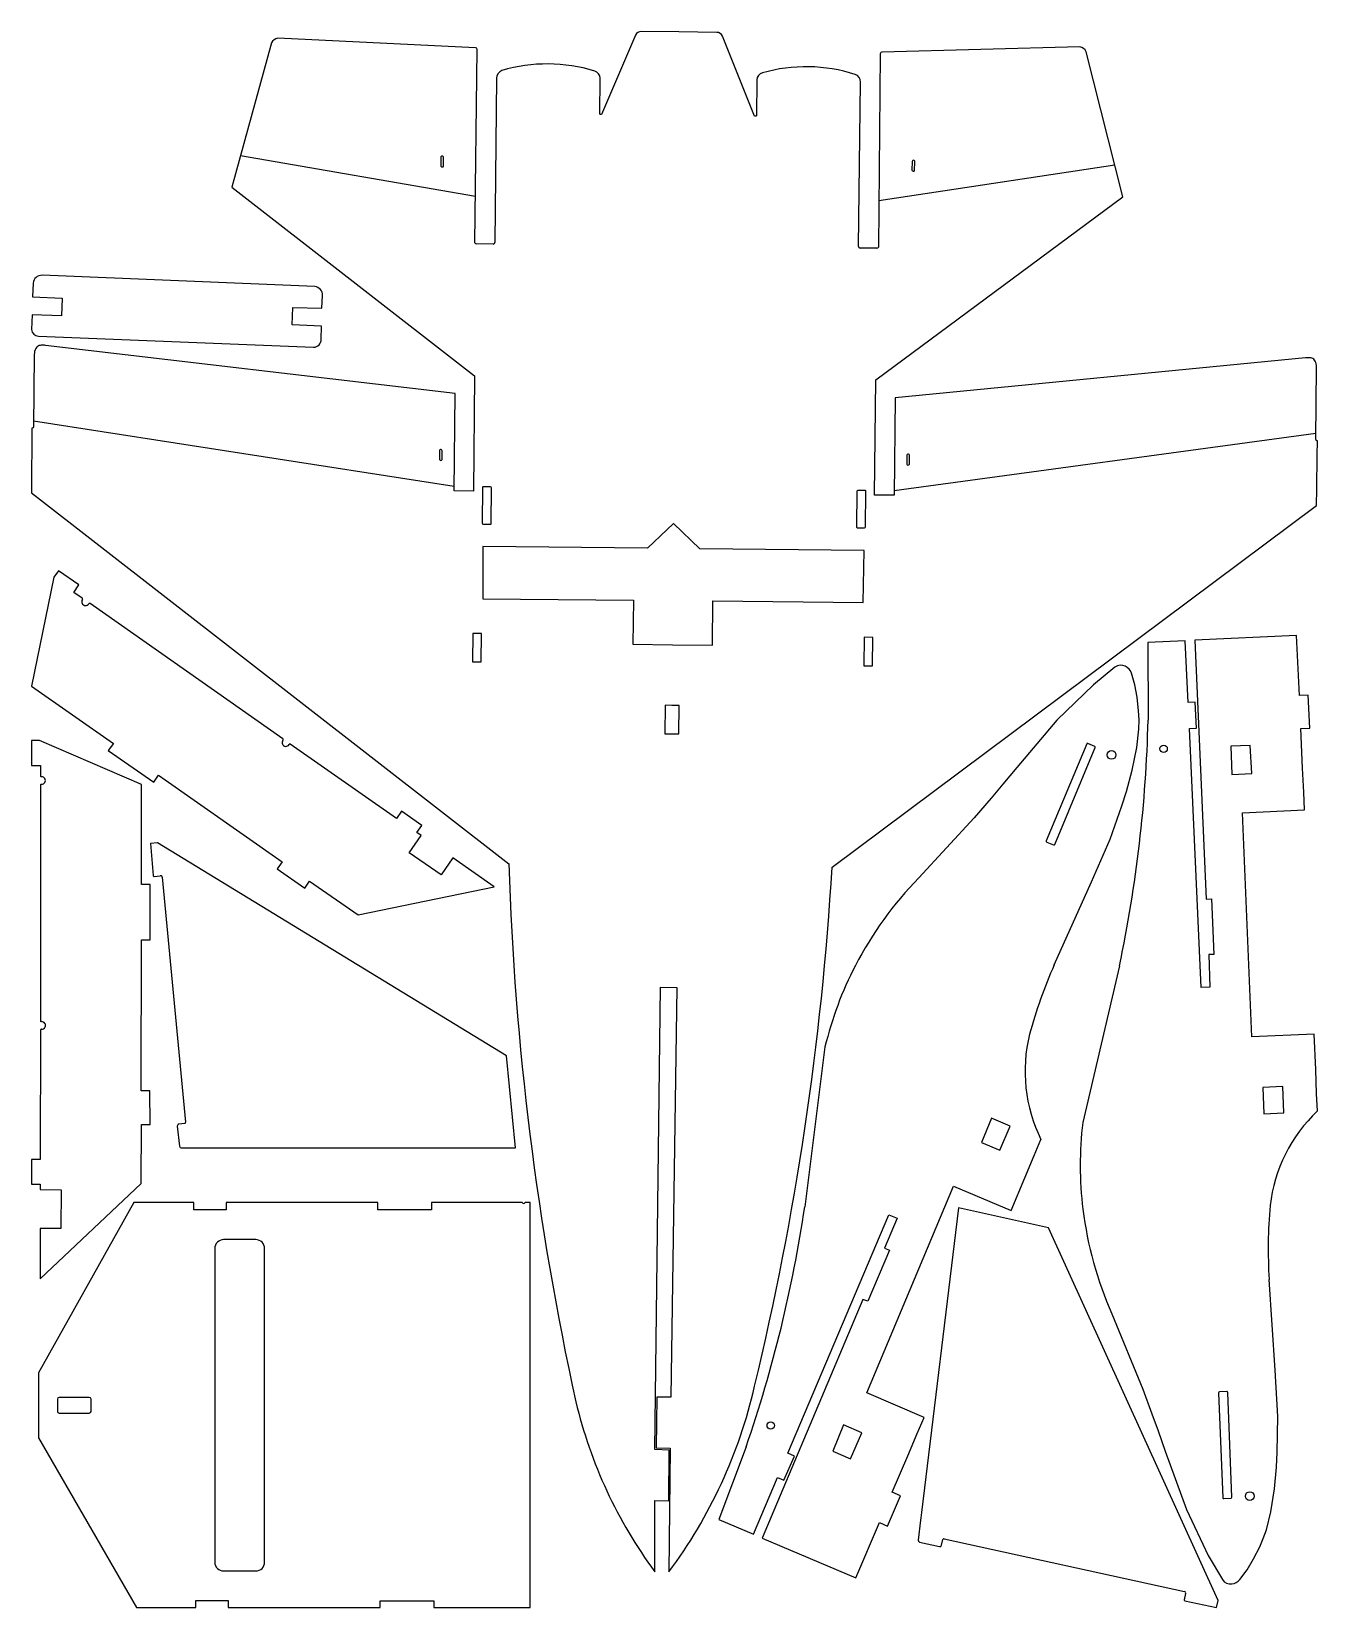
# Model space of a CAD drawing. Header units: millimetres. Extents: x 5 to 732, y 5 to 895.
import ezdxf

# ---------------------------------------------------------------- set-up
doc = ezdxf.new("R2010")
doc.units = ezdxf.units.MM

msp = doc.modelspace()

# ---------------------------------------------------------------- linework, layer by layer
at = {"color": 7}
for p, q in [((255.93, 885.84), (144.16, 891.23)), ((346.21, 892.87), (327.1, 848.16)), ((370.85, 894.73), (349.53, 894.96)), ((392.16, 894.5), (370.85, 894.73)), ((413.58, 847.22), (395.44, 892.33)), ((140.68, 888.51), (118.13, 807.11)), ((255.58, 775.62), (256.88, 884.83)), ((484.58, 882.37), (483.51, 773.15)), ((597.41, 886.32), (485.55, 883.36)), ((621.61, 801.66), (600.83, 883.53)), ((267.79, 868.62), (266.78, 775.87)), ((326.11, 848.37), (326.33, 868.66)), ((414.79, 867.7), (414.57, 847.41)), ((472.31, 773.64), (473.32, 866.4)), ((327.1, 848.16), (326.41, 848.17)), ((414.26, 847.21), (413.58, 847.22)), ((236.3, 823.78), (236.31, 818.95)), ((237.84, 819.02), (237.83, 823.98)), ((502.56, 821.58), (502.46, 816.62)), ((503.99, 816.52), (504.08, 821.35)), ((118.13, 807.11), (255.34, 700.54)), ((482.13, 698.31), (621.61, 801.66)), ((265.89, 774.92), (256.44, 775.02)), ((482.63, 772.57), (473.19, 772.68)), ((165.11, 750.96), (10.96, 757.32)), ((5.92, 752.88), (5.51, 745.23)), ((5.51, 745.23), (22.32, 744.46)), ((22.32, 744.46), (22.01, 734.38)), ((152.28, 729.28), (152.67, 739.19)), ((152.67, 739.19), (169.07, 738.65)), ((169.07, 738.65), (169.42, 745.86)), ((5.33, 735.06), (5, 726.75)), ((22.01, 734.38), (5.33, 735.06)), ((8.97, 722.97), (164.43, 716.68)), ((168.83, 728.64), (152.28, 729.28)), ((168.64, 721.06), (168.83, 728.64)), ((6.57, 712.62), (6.13, 671.62)), ((244.35, 690.51), (12.96, 717.72)), ((724.8, 710.72), (492.92, 688.07)), ((730.72, 664.49), (731.08, 705.49)), ((255.34, 700.54), (254.78, 635.46)), ((481.4, 633.23), (482.13, 698.31)), ((243.73, 635.58), (244.35, 690.51)), ((492.92, 688.07), (492.45, 633.14)), ((5.22, 671.03), (5.16, 662.75)), ((5.87, 671.18), (5.22, 671.03)), ((5.16, 662.75), (5.07, 643.87)), ((731.62, 663.89), (730.97, 664.05)), ((731.51, 655.61), (731.62, 663.89)), ((235.5, 658.03), (235.5, 653.2)), ((237.03, 653.27), (237.03, 658.23)), ((499.6, 655.64), (499.5, 650.69)), ((501.03, 650.59), (501.12, 655.42)), ((731.24, 636.73), (731.51, 655.61)), ((5.07, 643.87), (5, 634.5)), ((5, 634.5), (274.67, 425.04)), ((254.78, 635.46), (243.73, 635.58)), ((259.74, 637.39), (259.61, 617.33)), ((264.34, 637.86), (260.24, 637.89)), ((264.69, 617.2), (264.84, 637.35)), ((471.39, 635.32), (471.14, 615.17)), ((475.99, 635.77), (471.9, 635.82)), ((476.22, 615.2), (476.49, 635.26)), ((492.45, 633.14), (481.4, 633.23)), ((731.12, 627.36), (731.24, 636.73)), ((457.38, 423.07), (731.12, 627.36)), ((260.1, 616.83), (264.18, 616.71)), ((367.81, 617.12), (353, 603.15)), ((382.57, 602.86), (367.81, 617.12)), ((471.64, 614.67), (475.72, 614.71)), ((260.02, 604.09), (260, 574.66)), ((353, 603.15), (260.02, 604.09)), ((475.56, 601.97), (382.57, 602.86)), ((474.99, 572.54), (475.56, 601.97)), ((20.25, 590.48), (17.69, 586.74)), ((31.82, 582.44), (20.25, 590.48)), ((17.69, 586.74), (5.02, 525.32)), ((28.92, 578.25), (31.82, 582.44)), ((33.69, 574.91), (28.92, 578.25)), ((147.01, 495.53), (38.06, 571.89)), ((260, 574.66), (345.06, 573.93)), ((345.06, 573.93), (344.81, 548.93)), ((389.7, 548.49), (389.93, 573.48)), ((389.93, 573.48), (474.99, 572.54)), ((254.3, 554.94), (254.16, 539.02)), ((259.19, 555), (254.3, 554.94)), ((259.01, 538.98), (259.19, 555)), ((475.42, 552.88), (475.28, 536.85)), ((480.3, 552.72), (475.42, 552.88)), ((480.13, 536.8), (480.3, 552.72)), ((719.78, 553.89), (662.32, 551.21)), ((721.4, 519.96), (719.78, 553.89)), ((344.81, 548.93), (367.23, 548.7)), ((367.23, 548.7), (389.7, 548.49)), ((656.92, 550.81), (635.77, 549.9)), ((635.77, 549.9), (635.91, 506.11)), ((658.54, 516.05), (656.92, 550.81)), ((662.32, 551.21), (668.77, 405.03)), ((254.16, 539.02), (259.01, 538.98)), ((475.28, 536.85), (480.13, 536.8)), ((617.18, 536.08), (604.97, 526.03)), ((5.02, 525.32), (51.26, 492.98)), ((604.97, 526.03), (584.39, 506.05)), ((628.33, 526.03), (626.44, 532.64)), ((629.69, 518.98), (628.33, 526.03)), ((630.52, 511.43), (629.69, 518.98)), ((662.49, 516.26), (658.54, 516.05)), ((663.27, 501.53), (662.49, 516.26)), ((726.39, 520.19), (721.4, 519.96)), ((727.25, 501.62), (726.39, 520.19)), ((362.95, 514.49), (362.78, 498.44)), ((366.85, 514.44), (362.95, 514.49)), ((370.88, 514.41), (366.85, 514.44)), ((370.74, 498.36), (370.88, 514.41)), ((630.78, 506.32), (630.52, 511.43)), ((362.78, 498.44), (366.79, 498.34)), ((584.39, 506.05), (561.73, 479.34)), ((629.57, 490.57), (630.72, 500.97)), ((630.72, 500.97), (630.78, 506.32)), ((659.27, 501.3), (663.27, 501.53)), ((665.81, 355.18), (659.27, 501.3)), ((722.25, 501.4), (727.25, 501.62)), ((723.24, 479.02), (722.25, 501.4)), ((5.06, 494.62), (5, 480.53)), ((9.6, 494.56), (5.06, 494.62)), ((67.16, 469.67), (9.6, 494.56)), ((51.26, 492.98), (48.4, 488.9)), ((211.14, 450.6), (151.24, 492.44)), ((366.79, 498.34), (370.74, 498.36)), ((601.27, 492.65), (578.39, 437.92)), ((583.2, 435.91), (606.02, 490.58)), ((605.76, 491.23), (601.94, 492.91)), ((626.87, 477.8), (629.57, 490.57)), ((693.6, 491.86), (682.69, 491.38)), ((682.69, 491.38), (683.13, 475.38)), ((694.49, 475.95), (693.6, 491.86)), ((48.4, 488.9), (74.07, 470.98)), ((5, 480.53), (10.1, 480.5)), ((10.1, 480.5), (10.1, 474.67)), ((74.07, 470.98), (76.77, 474.94)), ((76.77, 474.94), (146.6, 426.17)), ((561.73, 479.34), (553.83, 469.9)), ((623.64, 465.87), (626.87, 477.8)), ((683.13, 475.38), (694.49, 475.95)), ((723.86, 465.4), (723.24, 479.02)), ((10.06, 469.37), (10.03, 336.32)), ((67.08, 413.25), (67.16, 469.67)), ((553.83, 469.9), (547.21, 462.12)), ((621.15, 457.74), (623.64, 465.87)), ((724.35, 455.53), (723.86, 465.4)), ((214, 454.69), (211.14, 450.6)), ((225.5, 446.63), (214, 454.69)), ((547.21, 462.12), (537.57, 451)), ((614.54, 438.79), (621.15, 457.74)), ((689.16, 453.74), (724.35, 455.53)), ((222.69, 442.61), (225.5, 446.63)), ((537.57, 451), (506.32, 417.04)), ((694.44, 327.34), (689.16, 453.74)), ((76.11, 436.88), (72.15, 436.52)), ((72.15, 436.52), (73.71, 418.29)), ((273.46, 316.51), (76.11, 436.88)), ((218.46, 431.12), (225.16, 440.95)), ((225.16, 440.95), (222.69, 442.61)), ((578.66, 437.27), (582.55, 435.64)), ((603.93, 414.85), (614.54, 438.79)), ((236.4, 418.68), (218.46, 431.12)), ((243.14, 428.27), (236.4, 418.68)), ((266.49, 411.99), (243.14, 428.27)), ((146.6, 426.17), (143.86, 422.15)), ((143.86, 422.15), (159.35, 411.16)), ((72.07, 413.24), (67.08, 413.25)), ((72.01, 381.94), (72.07, 413.24)), ((74.23, 417.88), (77.79, 418.17)), ((78.82, 417.38), (92.1, 279.08)), ((159.35, 411.16), (162.07, 415.1)), ((162.07, 415.1), (189.53, 396.12)), ((189.53, 396.12), (266.49, 411.99)), ((582.91, 367.92), (603.93, 414.85)), ((668.77, 405.03), (671.77, 405.09)), ((671.77, 405.09), (673.12, 373.78)), ((67.05, 296.83), (67.22, 382.01)), ((67.22, 382.01), (72.01, 381.94)), ((619.71, 367.43), (598.99, 278.91)), ((673.12, 373.78), (670.13, 373.68)), ((670.13, 373.68), (670.84, 355.33)), ((357.16, 94.12), (360.48, 355.23)), ((360.48, 355.23), (369.66, 355.17)), ((369.66, 355.17), (366.15, 123.76)), ((670.84, 355.33), (665.81, 355.18)), ((10.13, 331.08), (9.99, 258.02)), ((453.32, 321.52), (441.91, 231.33)), ((729.75, 328.83), (694.44, 327.34)), ((730.62, 308.84), (729.75, 328.83)), ((278.5, 264.54), (273.46, 316.51)), ((731.13, 295.14), (730.62, 308.84)), ((71.91, 296.77), (67.05, 296.83)), ((72.02, 277.78), (71.91, 296.77)), ((711.99, 299.18), (700.7, 298.73)), ((700.7, 298.73), (701.27, 283.77)), ((712.61, 284.42), (711.99, 299.18)), ((731.62, 285.37), (731.13, 295.14)), ((67.01, 244.43), (67.23, 277.81)), ((67.23, 277.81), (72.02, 277.78)), ((87.38, 276.88), (88.58, 265.44)), ((91.62, 278.33), (88.27, 277.98)), ((547.5, 281.35), (541.76, 267.53)), ((557.9, 276.79), (547.5, 281.35)), ((552.18, 263.17), (557.9, 276.79)), ((701.27, 283.77), (712.61, 284.42)), ((541.76, 267.53), (552.18, 263.17)), ((571.53, 260.29), (575.39, 269.27)), ((89.58, 264.54), (100.99, 264.54)), ((100.99, 264.54), (102.31, 264.54)), ((102.31, 264.54), (103.84, 264.54)), ((103.84, 264.54), (105.24, 264.54)), ((105.24, 264.54), (278.5, 264.54)), ((566.28, 247.62), (571.53, 260.29)), ((5.01, 258.03), (5, 243.98)), ((9.99, 258.02), (5.01, 258.03)), ((5, 243.98), (9.91, 243.97)), ((9.83, 190.53), (67.01, 244.43)), ((9.91, 243.97), (9.85, 240.99)), ((9.85, 240.99), (21.74, 240.84)), ((21.74, 240.84), (21.63, 219.01)), ((476.96, 126.24), (525.93, 242.88)), ((525.93, 242.88), (558.51, 229.19)), ((558.51, 229.19), (566.28, 247.62)), ((62.85, 233.63), (8.92, 137.53)), ((96.78, 233.63), (62.85, 233.63)), ((96.78, 229.6), (96.78, 233.63)), ((200.76, 233.63), (114.93, 233.63)), ((114.93, 233.63), (114.93, 229.6)), ((200.76, 229.51), (200.76, 233.63)), ((282.26, 233.63), (230.92, 233.63)), ((230.92, 233.63), (230.92, 229.51)), ((286.77, 233.63), (283.97, 233.63)), ((286.77, 5), (286.77, 233.63)), ((114.93, 229.6), (96.78, 229.6)), ((230.92, 229.51), (200.76, 229.51)), ((432.37, 92.06), (489.39, 226.76)), ((494.06, 224.86), (487, 207.91)), ((489.39, 226.76), (494.06, 224.86)), ((528.73, 230.6), (507.87, 58.6)), ((579.71, 219.34), (528.73, 230.6)), ((9.91, 219), (9.83, 190.53)), ((21.63, 219.01), (9.91, 219)), ((675.46, 8.93), (579.71, 219.34)), ((108.56, 207.71), (108.56, 30.63)), ((131.74, 212.71), (113.56, 212.71)), ((136.74, 30.63), (136.74, 207.71)), ((489.76, 206.78), (477.59, 177.89)), ((487, 207.91), (489.76, 206.78)), ((707.66, 138.97), (704.31, 190.29)), ((474.81, 179), (417.84, 44.21)), ((477.59, 177.89), (474.81, 179)), ((615.4, 170.91), (632.87, 128.2)), ((8.92, 137.53), (8.92, 100.87)), ((709.27, 112.84), (707.66, 138.97)), ((509.31, 112.3), (476.96, 126.24)), ((632.87, 128.2), (638.03, 114.42)), ((675.69, 126.24), (678.08, 66.97)), ((680.38, 126.93), (676.17, 126.76)), ((683.25, 67.25), (680.9, 126.45)), ((19.62, 122.66), (19.62, 115.73)), ((37.64, 123.66), (20.62, 123.66)), ((38.64, 115.73), (38.64, 122.66)), ((358.27, 123.86), (357.89, 95.09)), ((366.15, 123.76), (358.27, 123.86)), ((20.62, 114.73), (37.64, 114.73)), ((463.76, 108.05), (457.78, 93.21)), ((474.21, 103.57), (463.76, 108.05)), ((505.42, 103.22), (509.31, 112.3)), ((638.03, 114.42), (641.53, 104.82)), ((708.86, 92.77), (709.27, 112.84)), ((8.92, 100.87), (64.27, 5)), ((467.84, 88.96), (474.21, 103.57)), ((500.09, 90.67), (505.42, 103.22)), ((641.53, 104.82), (645.64, 93.22)), ((365.23, 93.85), (357.16, 94.12)), ((357.89, 95.09), (365.95, 94.92)), ((365.03, 65.19), (365.23, 93.85)), ((365.95, 94.92), (365.12, 25.04)), ((408.8, 95.69), (393.41, 54.69)), ((430.17, 76.92), (436.04, 90.46)), ((436.04, 90.46), (432.37, 92.06)), ((457.78, 93.21), (467.84, 88.96)), ((491.37, 70.04), (500.09, 90.67)), ((645.64, 93.22), (657.58, 60.29)), ((708.37, 84.28), (708.86, 92.77)), ((707.24, 71.98), (708.37, 84.28)), ((412.92, 46.47), (426.55, 78.49)), ((426.55, 78.49), (430.17, 76.92)), ((705.33, 59.06), (707.24, 71.98)), ((357.24, 25.11), (357.15, 65.4)), ((357.15, 65.4), (365.03, 65.19)), ((488.71, 50.98), (495.98, 68.09)), ((495.98, 68.09), (491.37, 70.04)), ((678.61, 66.49), (682.78, 66.73)), ((393.41, 54.69), (412.92, 46.47)), ((507.36, 54.38), (505.99, 43.05)), ((507.52, 55.69), (507.36, 54.38)), ((507.71, 57.21), (507.52, 55.69)), ((507.87, 58.6), (507.71, 57.21)), ((657.58, 60.29), (669.92, 34.39)), ((702.78, 48.91), (705.33, 59.06)), ((470.78, 21.7), (484.11, 52.93)), ((484.11, 52.93), (488.71, 50.98)), ((700.98, 43.87), (702.78, 48.91)), ((417.84, 44.21), (470.78, 21.7)), ((506.76, 41.96), (517.97, 39.38)), ((519.17, 40.13), (519.93, 43.42)), ((520.73, 43.8), (656.42, 13.97)), ((695.54, 32.39), (698.95, 39.18)), ((698.95, 39.18), (700.98, 43.87)), ((669.92, 34.39), (677.86, 20.72)), ((691.82, 26.26), (695.54, 32.39)), ((113.56, 25.63), (131.74, 25.63)), ((687.74, 20.72), (691.82, 26.26)), ((97.86, 5), (97.86, 8.95)), ((97.86, 8.95), (116.13, 8.95)), ((116.13, 8.95), (116.13, 5)), ((657.08, 12.86), (656.36, 9.35)), ((674.62, 5.05), (675.46, 8.93)), ((64.27, 5), (97.86, 5)), ((116.13, 5), (202.06, 5)), ((202.06, 5), (202.06, 8.83)), ((202.06, 8.83), (232.3, 8.83)), ((232.3, 8.83), (232.3, 5)), ((232.3, 5), (286.77, 5)), ((656.71, 8.79), (674.62, 5.05))]:
    msp.add_line(p, q, dxfattribs=at)
at = {"color": 1}
for p, q in [((123.09, 825.02), (255.89, 802.03)), ((483.77, 799.56), (617.04, 819.67)), ((243.76, 637.95), (6.16, 675)), ((730.75, 667.87), (492.48, 635.5))]:
    msp.add_line(p, q, dxfattribs=at)
at = {"color": 7}
for centre, radius in [((644.69, 489.93), 2.07), ((615.27, 486.47), 2.49), ((422.66, 107.8), 2.07), ((693.35, 67.89), 2.49)]:
    msp.add_circle(centre, radius, dxfattribs=at)
for centre, radius, start, end in [((144.84, 886.77), 4.51, 98.65882, 157.30303), ((349.38, 891.51), 3.45, 87.53319, 156.92324), ((392.24, 891.05), 3.45, 21.83608, 91.22612), ((255.88, 884.84), 1, 359.31779, 87.24024), ((485.58, 882.36), 1, 91.51907, 179.44152), ((596.63, 881.88), 4.51, 21.45629, 80.10049), ((272.25, 868.7), 4.46, 109.0331, 180.92743), ((296.59, 785.88), 90.77, 72.92112, 106.51115), ((321.86, 868.39), 4.48, 3.41591, 71.8963), ((442.73, 784.3), 90.77, 72.24817, 105.8382), ((419.26, 867.34), 4.48, 106.86301, 175.3434), ((468.86, 866.57), 4.46, 357.83188, 69.72622), ((326.41, 848.48), 0.317, 200.69881, 271.16807), ((414.28, 847.53), 0.317, 267.59124, 338.0605), ((237.06, 823.9), 0.77, 5.72102, 189.25816), ((237.06, 819.29), 0.822, 203.82628, 341.13568), ((503.33, 821.49), 0.77, 349.70216, 173.2393), ((503.24, 816.87), 0.822, 197.82465, 335.13405), ((256.48, 775.99), 0.972, 202.4718, 268.04361), ((265.86, 775.84), 0.923, 271.71609, 1.71609), ((473.24, 773.6), 0.923, 177.04323, 267.04323), ((482.62, 773.55), 0.972, 270.71571, 336.28752), ((10.8, 752.42), 4.9, 88.1582, 174.6672), ((164.51, 746.07), 4.92, 357.53344, 82.97959), ((9.01, 726.98), 4.02, 183.30591, 269.41575), ((164.41, 720.92), 4.24, 270.24814, 1.97665), ((14.15, 712.59), 7.58, 153.19794, 179.78297), ((10.7, 713.97), 3.89, 111.26366, 148.39147), ((10.32, 714.94), 2.84, 87.75632, 111.27337), ((11.3, 700.83), 16.97, 84.38085, 92.93103), ((726.13, 693.8), 16.97, 85.94211, 94.49229), ((727.38, 707.89), 2.84, 67.59977, 91.11682), ((726.99, 706.92), 3.89, 30.48167, 67.60948), ((723.51, 705.61), 7.58, 359.09017, 25.6752), ((5.71, 671.57), 0.423, 292.94074, 7.1603), ((236.26, 658.15), 0.77, 5.63384, 189.17098), ((731.14, 664.43), 0.423, 171.71284, 245.9324), ((236.26, 653.53), 0.822, 203.73909, 341.0485), ((500.28, 650.94), 0.822, 197.82465, 335.13405), ((500.37, 655.55), 0.77, 349.70216, 173.2393), ((260.24, 637.39), 0.5, 89.58647, 179.63939), ((264.34, 637.36), 0.5, 359.58647, 89.58647), ((471.89, 635.32), 0.5, 89.28667, 179.28667), ((475.99, 635.27), 0.5, 359.23375, 89.28667), ((260.11, 617.33), 0.5, 179.63939, 268.33216), ((264.19, 617.21), 0.5, 268.33216, 359.58647), ((471.64, 615.17), 0.5, 179.28667, 270.54098), ((475.72, 615.21), 0.5, 270.54098, 359.23375), ((35.53, 572.91), 2.15, 143.241, 327.48899), ((33.41, 574.5), 0.5, 323.241, 55.02761), ((37.77, 571.48), 0.5, 54.97467, 147.48899), ((620.45, 531.5), 5.63, 62.7103, 125.53351), ((620.13, 530.51), 6.66, 18.6355, 64.1524), ((-122.42, 524.42), 758.56, 348.05591, 358.61708), ((148.71, 493.4), 2.13, 139.14192, 328.4806), ((146.72, 495.12), 0.5, 319.14192, 54.97467), ((150.96, 492.03), 0.5, 55.07098, 148.4806), ((601.73, 492.46), 0.5, 66.28344, 157.31272), ((605.56, 490.78), 0.5, 337.34549, 66.28344), ((10.6, 474.67), 0.5, 179.93301, 271.71962), ((10.68, 472.02), 2.15, 267.47163, 91.71962), ((10.56, 469.37), 0.5, 87.47163, 179.98595), ((578.86, 437.73), 0.5, 157.31272, 247.31272), ((582.74, 436.1), 0.5, 247.31272, 337.34549), ((74.12, 418.27), 0.412, 177.58078, 285.18674), ((1941.73, 478.49), 1667.91, 181.8363, 192.36932), ((-1216.22, 523.42), 1676.6, 346.42871, 356.56855), ((78.08, 417.49), 0.74, 351.38035, 113.46793), ((656.71, 270.67), 209.86, 135.77617, 152.53864), ((650.71, 273.89), 203.05, 152.56381, 166.43343), ((830.35, 257.57), 270.92, 155.96608, 164.77944), ((10.53, 336.32), 0.5, 179.98595, 275.8187), ((10.63, 331.08), 0.5, 86.48002, 179.88964), ((10.79, 333.7), 2.13, 266.48002, 95.8187), ((653.21, 307.81), 86.84, 166.07886, 206.34298), ((791.14, 222.15), 86.84, 133.27405, 173.53816), ((88.37, 276.98), 1, 96.01875, 186.01875), ((91.35, 279.03), 0.747, 290.98928, 3.80772), ((800.61, 254.81), 203.05, 173.18359, 187.05321), ((89.58, 265.54), 1, 186.01875, 270), ((283.12, 234.12), 0.985, 210, 330), ((974.68, 207.54), 270.92, 174.83759, 183.65095), ((-308.43, 342.65), 758.56, 340.99994, 351.56112), ((807.35, 255.74), 209.86, 187.07839, 203.84086), ((113.56, 207.71), 5, 90, 180), ((131.74, 207.71), 5, 360, 90), ((138.88, 193.15), 281.86, 323.38458, 347.05154), ((676.19, 126.26), 0.5, 92.30431, 182.30431), ((680.4, 126.43), 0.5, 2.27154, 92.30431), ((20.62, 122.66), 1, 90, 180), ((20.62, 115.73), 1, 180, 270), ((37.64, 122.66), 1, 360, 90), ((37.64, 115.73), 1, 270, 360), ((571.87, 183.42), 266.7, 193.49107, 216.41221), ((678.58, 66.99), 0.5, 182.30431, 273.33359), ((682.75, 67.23), 0.5, 273.33359, 2.27154), ((506.98, 42.93), 1, 173.08649, 257.06775), ((518.2, 40.36), 1, 257.06775, 347.06775), ((520.59, 43.07), 0.747, 79.27877, 152.09721), ((113.56, 30.63), 5, 180, 270), ((131.74, 30.63), 5, 270, 360), ((682.52, 23.87), 5.63, 214.08352, 276.90673), ((682.57, 24.92), 6.66, 275.46463, 320.98152), ((656.74, 9.2), 0.412, 157.89975, 265.50571), ((656.44, 13.23), 0.74, 329.61856, 91.70614)]:
    msp.add_arc(centre, radius, start, end, dxfattribs=at)

doc.saveas('drawing.dxf')
